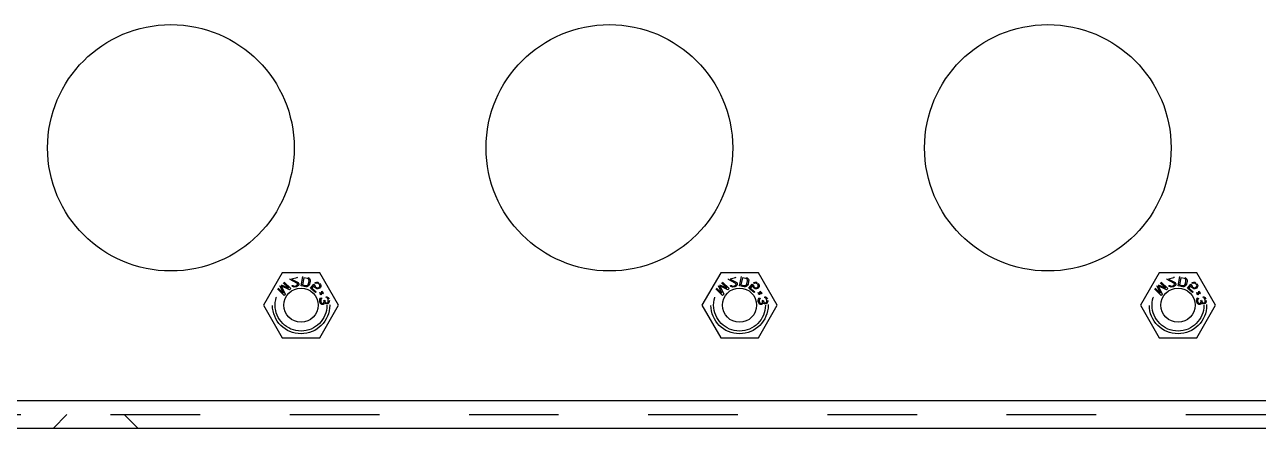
# Model space of a CAD drawing. Header units: millimetres. Extents: x 1262 to 3787, y 0 to 841.
# Drawn here: x 3552.1 to 3642.1, y 323.7 to 353.2 of the extents above; entities that cross this region are included whole.
import ezdxf

# ---------------------------------------------------------------- set-up
doc = ezdxf.new("R2010")
doc.units = ezdxf.units.MM
doc.header["$LTSCALE"] = 65.395
doc.linetypes.add('HIDDEN', pattern=[0.2, 0.1, -0.1])
doc.layers.get('0').update_dxf_attribs({"linetype": 'CONTINUOUS'})
doc.layers.add('02___PRT_ALL_AXES', color=7, linetype='CONTINUOUS')
doc.layers.add('DEFAULT_2', color=8, linetype='HIDDEN')

msp = doc.modelspace()

# ---------------------------------------------------------------- linework, layer by layer
at = {"color": 7, "linetype": 'Continuous'}
for p, q in [((3570.892, 335.079), (3569.521, 332.704)), ((3573.635, 335.079), (3570.892, 335.079)), ((3575.006, 332.704), (3573.635, 335.079)), ((3602.892, 335.079), (3601.521, 332.704)), ((3605.635, 335.079), (3602.892, 335.079)), ((3607.006, 332.704), (3605.635, 335.079)), ((3634.892, 335.079), (3633.521, 332.704)), ((3637.635, 335.079), (3634.892, 335.079)), ((3639.006, 332.704), (3637.635, 335.079)), ((3569.521, 332.704), (3570.892, 330.329)), ((3573.635, 330.329), (3575.006, 332.704)), ((3601.521, 332.704), (3602.892, 330.329)), ((3605.635, 330.329), (3607.006, 332.704)), ((3633.521, 332.704), (3634.892, 330.329)), ((3637.635, 330.329), (3639.006, 332.704)), ((3570.892, 330.329), (3573.635, 330.329)), ((3602.892, 330.329), (3605.635, 330.329)), ((3634.892, 330.329), (3637.635, 330.329))]:
    msp.add_line(p, q, dxfattribs=at)
at = {"color": 3, "linetype": 'Continuous'}
for p, q in [((3707.263, 325.704), (3506.047, 325.704)), ((3708.263, 323.704), (3296.263, 323.704))]:
    msp.add_line(p, q, dxfattribs=at)
at = {"layer": '02___PRT_ALL_AXES', "color": 3, "linetype": 'Continuous'}
for centre, radius in [((3562.763, 344.204), 9), ((3594.763, 344.204), 9), ((3626.763, 344.204), 9), ((3572.263, 332.704), 1.25), ((3604.263, 332.704), 1.25), ((3636.263, 332.704), 1.25)]:
    msp.add_circle(centre, radius, dxfattribs=at)
at = {"layer": 'DEFAULT_2', "color": 8, "linetype": 'HIDDEN'}
for p, q in [((3570.976, 333.587), (3570.723, 334.117)), ((3570.805, 334.201), (3571.342, 333.964)), ((3571.418, 333.829), (3570.817, 334.107)), ((3570.817, 334.107), (3571.114, 333.515)), ((3571.342, 333.964), (3570.958, 334.336)), ((3571.029, 334.39), (3571.51, 333.923)), ((3571.462, 334.572), (3571.446, 334.627)), ((3571.956, 334.324), (3571.462, 334.572)), ((3571.967, 334.714), (3571.574, 334.603)), ((3571.574, 334.603), (3572.014, 334.387)), ((3571.602, 334.131), (3571.672, 334.151)), ((3571.632, 334.078), (3571.602, 334.131)), ((3571.704, 334.036), (3571.632, 334.078)), ((3571.672, 334.151), (3571.712, 334.116)), ((3571.769, 334.024), (3571.704, 334.036)), ((3571.712, 334.116), (3571.762, 334.099)), ((3571.762, 334.099), (3571.837, 334.105)), ((3571.871, 334.037), (3571.769, 334.024)), ((3571.837, 334.105), (3571.893, 334.121)), ((3571.927, 334.053), (3571.871, 334.037)), ((3571.893, 334.121), (3571.959, 334.155)), ((3572.007, 334.091), (3571.927, 334.053)), ((3571.951, 334.77), (3571.967, 334.714)), ((3572.001, 334.275), (3571.956, 334.324)), ((3571.959, 334.155), (3571.993, 334.195)), ((3571.993, 334.195), (3572.009, 334.246)), ((3572.009, 334.246), (3572.001, 334.275)), ((3572.055, 334.136), (3572.007, 334.091)), ((3572.014, 334.387), (3572.055, 334.352)), ((3572.055, 334.352), (3572.085, 334.299)), ((3572.095, 334.209), (3572.055, 334.136)), ((3572.085, 334.299), (3572.093, 334.27)), ((3572.093, 334.27), (3572.095, 334.209)), ((3572.263, 334.124), (3572.403, 334.789)), ((3572.606, 334.052), (3572.263, 334.124)), ((3572.475, 334.703), (3572.367, 334.193)), ((3572.367, 334.193), (3572.624, 334.139)), ((3572.731, 334.65), (3572.475, 334.703)), ((3572.68, 334.052), (3572.606, 334.052)), ((3572.624, 334.139), (3572.684, 334.142)), ((3572.744, 334.069), (3572.68, 334.052)), ((3572.684, 334.142), (3572.733, 334.162)), ((3572.785, 334.623), (3572.731, 334.65)), ((3572.733, 334.162), (3572.771, 334.2)), ((3572.813, 334.115), (3572.744, 334.069)), ((3572.754, 334.735), (3572.818, 334.707)), ((3572.771, 334.2), (3572.798, 334.255)), ((3572.822, 334.585), (3572.785, 334.623)), ((3572.798, 334.255), (3572.844, 334.474)), ((3572.854, 334.167), (3572.813, 334.115)), ((3572.818, 334.707), (3572.869, 334.666)), ((3572.842, 334.535), (3572.822, 334.585)), ((3572.844, 334.474), (3572.842, 334.535)), ((3572.883, 334.237), (3572.854, 334.167)), ((3572.869, 334.666), (3572.914, 334.596)), ((3572.929, 334.456), (3572.883, 334.237)), ((3572.914, 334.596), (3572.93, 334.532)), ((3572.93, 334.532), (3572.929, 334.456)), ((3572.945, 333.943), (3573.191, 334.242)), ((3573.2, 334.138), (3573.049, 333.954)), ((3573.191, 334.242), (3573.27, 334.177)), ((3573.228, 334.057), (3573.2, 334.138)), ((3573.275, 333.999), (3573.228, 334.057)), ((3573.27, 334.177), (3573.287, 334.105)), ((3573.277, 334.345), (3573.337, 334.373)), ((3573.344, 334.29), (3573.277, 334.345)), ((3573.287, 334.105), (3573.322, 334.057)), ((3573.322, 334.057), (3573.39, 334.001)), ((3573.337, 334.373), (3573.409, 334.391)), ((3573.405, 334.317), (3573.344, 334.29)), ((3573.457, 334.312), (3573.405, 334.317)), ((3573.409, 334.391), (3573.493, 334.379)), ((3573.512, 334.287), (3573.457, 334.312)), ((3573.493, 334.379), (3573.557, 334.345)), ((3573.579, 334.231), (3573.512, 334.287)), ((3573.615, 334.182), (3573.579, 334.231)), ((3573.588, 334.012), (3573.607, 334.035)), ((3573.607, 334.035), (3573.624, 334.078)), ((3573.63, 334.131), (3573.615, 334.182)), ((3573.624, 334.078), (3573.63, 334.131)), ((3573.628, 334.286), (3573.673, 334.23)), ((3573.697, 334.076), (3573.672, 334)), ((3573.673, 334.23), (3573.701, 334.15)), ((3573.701, 334.15), (3573.697, 334.076)), ((3602.976, 333.587), (3602.723, 334.117)), ((3602.805, 334.201), (3603.342, 333.964)), ((3603.418, 333.829), (3602.817, 334.107)), ((3602.817, 334.107), (3603.114, 333.515)), ((3603.342, 333.964), (3602.958, 334.336)), ((3603.029, 334.39), (3603.51, 333.923)), ((3603.462, 334.572), (3603.446, 334.627)), ((3603.956, 334.324), (3603.462, 334.572)), ((3603.967, 334.714), (3603.574, 334.603)), ((3603.574, 334.603), (3604.014, 334.387)), ((3603.602, 334.131), (3603.672, 334.151)), ((3603.632, 334.078), (3603.602, 334.131)), ((3603.704, 334.036), (3603.632, 334.078)), ((3603.672, 334.151), (3603.712, 334.116)), ((3603.769, 334.024), (3603.704, 334.036)), ((3603.712, 334.116), (3603.762, 334.099)), ((3603.762, 334.099), (3603.837, 334.105)), ((3603.871, 334.037), (3603.769, 334.024)), ((3603.837, 334.105), (3603.893, 334.121)), ((3603.927, 334.053), (3603.871, 334.037)), ((3603.893, 334.121), (3603.959, 334.155)), ((3604.007, 334.091), (3603.927, 334.053)), ((3603.951, 334.77), (3603.967, 334.714)), ((3604.001, 334.275), (3603.956, 334.324)), ((3603.959, 334.155), (3603.993, 334.195)), ((3603.993, 334.195), (3604.009, 334.246)), ((3604.009, 334.246), (3604.001, 334.275)), ((3604.055, 334.136), (3604.007, 334.091)), ((3604.014, 334.387), (3604.055, 334.352)), ((3604.055, 334.352), (3604.085, 334.299)), ((3604.095, 334.209), (3604.055, 334.136)), ((3604.085, 334.299), (3604.093, 334.27)), ((3604.093, 334.27), (3604.095, 334.209)), ((3604.263, 334.124), (3604.403, 334.789)), ((3604.606, 334.052), (3604.263, 334.124)), ((3604.475, 334.703), (3604.367, 334.193)), ((3604.367, 334.193), (3604.624, 334.139)), ((3604.731, 334.65), (3604.475, 334.703)), ((3604.68, 334.052), (3604.606, 334.052)), ((3604.624, 334.139), (3604.684, 334.142)), ((3604.744, 334.069), (3604.68, 334.052)), ((3604.684, 334.142), (3604.733, 334.162)), ((3604.785, 334.623), (3604.731, 334.65)), ((3604.733, 334.162), (3604.771, 334.2)), ((3604.813, 334.115), (3604.744, 334.069)), ((3604.754, 334.735), (3604.818, 334.707)), ((3604.771, 334.2), (3604.798, 334.255)), ((3604.822, 334.585), (3604.785, 334.623)), ((3604.798, 334.255), (3604.844, 334.474)), ((3604.854, 334.167), (3604.813, 334.115)), ((3604.818, 334.707), (3604.869, 334.666)), ((3604.842, 334.535), (3604.822, 334.585)), ((3604.844, 334.474), (3604.842, 334.535)), ((3604.883, 334.237), (3604.854, 334.167)), ((3604.869, 334.666), (3604.914, 334.596)), ((3604.929, 334.456), (3604.883, 334.237)), ((3604.914, 334.596), (3604.93, 334.532)), ((3604.93, 334.532), (3604.929, 334.456)), ((3604.945, 333.943), (3605.191, 334.242)), ((3605.2, 334.138), (3605.049, 333.954)), ((3605.191, 334.242), (3605.27, 334.177)), ((3605.228, 334.057), (3605.2, 334.138)), ((3605.275, 333.999), (3605.228, 334.057)), ((3605.27, 334.177), (3605.287, 334.105)), ((3605.277, 334.345), (3605.337, 334.373)), ((3605.344, 334.29), (3605.277, 334.345)), ((3605.287, 334.105), (3605.322, 334.057)), ((3605.322, 334.057), (3605.39, 334.001)), ((3605.337, 334.373), (3605.409, 334.391)), ((3605.405, 334.317), (3605.344, 334.29)), ((3605.457, 334.312), (3605.405, 334.317)), ((3605.409, 334.391), (3605.493, 334.379)), ((3605.512, 334.287), (3605.457, 334.312)), ((3605.493, 334.379), (3605.557, 334.345)), ((3605.579, 334.231), (3605.512, 334.287)), ((3605.615, 334.182), (3605.579, 334.231)), ((3605.588, 334.012), (3605.607, 334.035)), ((3605.607, 334.035), (3605.624, 334.078)), ((3605.63, 334.131), (3605.615, 334.182)), ((3605.624, 334.078), (3605.63, 334.131)), ((3605.628, 334.286), (3605.673, 334.23)), ((3605.697, 334.076), (3605.672, 334)), ((3605.673, 334.23), (3605.701, 334.15)), ((3605.701, 334.15), (3605.697, 334.076)), ((3634.976, 333.587), (3634.723, 334.117)), ((3634.805, 334.201), (3635.342, 333.964)), ((3635.418, 333.829), (3634.817, 334.107)), ((3634.817, 334.107), (3635.114, 333.515)), ((3635.342, 333.964), (3634.958, 334.336)), ((3635.029, 334.39), (3635.51, 333.923)), ((3635.462, 334.572), (3635.446, 334.627)), ((3635.956, 334.324), (3635.462, 334.572)), ((3635.967, 334.714), (3635.574, 334.603)), ((3635.574, 334.603), (3636.014, 334.387)), ((3635.602, 334.131), (3635.672, 334.151)), ((3635.632, 334.078), (3635.602, 334.131)), ((3635.704, 334.036), (3635.632, 334.078)), ((3635.672, 334.151), (3635.712, 334.116)), ((3635.769, 334.024), (3635.704, 334.036)), ((3635.712, 334.116), (3635.762, 334.099)), ((3635.762, 334.099), (3635.837, 334.105)), ((3635.871, 334.037), (3635.769, 334.024)), ((3635.837, 334.105), (3635.893, 334.121)), ((3635.927, 334.053), (3635.871, 334.037)), ((3635.893, 334.121), (3635.959, 334.155)), ((3636.007, 334.091), (3635.927, 334.053)), ((3635.951, 334.77), (3635.967, 334.714)), ((3636.001, 334.275), (3635.956, 334.324)), ((3635.959, 334.155), (3635.993, 334.195)), ((3635.993, 334.195), (3636.009, 334.246)), ((3636.009, 334.246), (3636.001, 334.275)), ((3636.055, 334.136), (3636.007, 334.091)), ((3636.014, 334.387), (3636.055, 334.352)), ((3636.055, 334.352), (3636.085, 334.299)), ((3636.095, 334.209), (3636.055, 334.136)), ((3636.085, 334.299), (3636.093, 334.27)), ((3636.093, 334.27), (3636.095, 334.209)), ((3636.263, 334.124), (3636.403, 334.789)), ((3636.606, 334.052), (3636.263, 334.124)), ((3636.475, 334.703), (3636.367, 334.193)), ((3636.367, 334.193), (3636.624, 334.139)), ((3636.731, 334.65), (3636.475, 334.703)), ((3636.68, 334.052), (3636.606, 334.052)), ((3636.624, 334.139), (3636.684, 334.142)), ((3636.744, 334.069), (3636.68, 334.052)), ((3636.684, 334.142), (3636.733, 334.162)), ((3636.785, 334.623), (3636.731, 334.65)), ((3636.733, 334.162), (3636.771, 334.2)), ((3636.813, 334.115), (3636.744, 334.069)), ((3636.754, 334.735), (3636.818, 334.707)), ((3636.771, 334.2), (3636.798, 334.255)), ((3636.822, 334.585), (3636.785, 334.623)), ((3636.798, 334.255), (3636.844, 334.474)), ((3636.854, 334.167), (3636.813, 334.115)), ((3636.818, 334.707), (3636.869, 334.666)), ((3636.842, 334.535), (3636.822, 334.585)), ((3636.844, 334.474), (3636.842, 334.535)), ((3636.883, 334.237), (3636.854, 334.167)), ((3636.869, 334.666), (3636.914, 334.596)), ((3636.929, 334.456), (3636.883, 334.237)), ((3636.914, 334.596), (3636.93, 334.532)), ((3636.93, 334.532), (3636.929, 334.456)), ((3636.945, 333.943), (3637.191, 334.242)), ((3637.2, 334.138), (3637.049, 333.954)), ((3637.191, 334.242), (3637.27, 334.177)), ((3637.228, 334.057), (3637.2, 334.138)), ((3637.275, 333.999), (3637.228, 334.057)), ((3637.27, 334.177), (3637.287, 334.105)), ((3637.277, 334.345), (3637.337, 334.373)), ((3637.344, 334.29), (3637.277, 334.345)), ((3637.287, 334.105), (3637.322, 334.057)), ((3637.322, 334.057), (3637.39, 334.001)), ((3637.337, 334.373), (3637.409, 334.391)), ((3637.405, 334.317), (3637.344, 334.29)), ((3637.457, 334.312), (3637.405, 334.317)), ((3637.409, 334.391), (3637.493, 334.379)), ((3637.512, 334.287), (3637.457, 334.312)), ((3637.493, 334.379), (3637.557, 334.345)), ((3637.579, 334.231), (3637.512, 334.287)), ((3637.615, 334.182), (3637.579, 334.231)), ((3637.588, 334.012), (3637.607, 334.035)), ((3637.607, 334.035), (3637.624, 334.078)), ((3637.63, 334.131), (3637.615, 334.182)), ((3637.624, 334.078), (3637.63, 334.131)), ((3637.628, 334.286), (3637.673, 334.23)), ((3637.697, 334.076), (3637.672, 334)), ((3637.673, 334.23), (3637.701, 334.15)), ((3637.701, 334.15), (3637.697, 334.076)), ((3571.022, 333.421), (3570.541, 333.888)), ((3570.593, 333.959), (3570.976, 333.587)), ((3571.114, 333.515), (3571.022, 333.421)), ((3571.51, 333.923), (3571.418, 333.829)), ((3573.328, 333.628), (3572.945, 333.943)), ((3573.049, 333.954), (3573.375, 333.685)), ((3573.342, 333.944), (3573.275, 333.999)), ((3573.375, 333.685), (3573.328, 333.628)), ((3573.408, 333.909), (3573.342, 333.944)), ((3573.39, 334.001), (3573.444, 333.975)), ((3573.493, 333.897), (3573.408, 333.909)), ((3573.444, 333.975), (3573.497, 333.971)), ((3573.565, 333.915), (3573.493, 333.897)), ((3573.497, 333.971), (3573.548, 333.986)), ((3573.548, 333.986), (3573.588, 334.012)), ((3573.634, 333.954), (3573.565, 333.915)), ((3573.621, 333.608), (3573.626, 333.628)), ((3573.722, 333.583), (3573.621, 333.608)), ((3573.621, 333.082), (3573.64, 333.145)), ((3573.626, 333.628), (3573.747, 333.598)), ((3573.632, 333.53), (3573.722, 333.583)), ((3573.646, 333.505), (3573.632, 333.53)), ((3573.672, 334), (3573.634, 333.954)), ((3573.64, 333.145), (3573.687, 333.213)), ((3573.736, 333.558), (3573.646, 333.505)), ((3573.687, 333.213), (3573.743, 333.239)), ((3573.718, 333.13), (3573.697, 333.082)), ((3573.709, 333.457), (3573.736, 333.558)), ((3573.729, 333.452), (3573.709, 333.457)), ((3573.757, 333.167), (3573.718, 333.13)), ((3573.762, 333.573), (3573.729, 333.452)), ((3573.743, 333.239), (3573.757, 333.167)), ((3573.747, 333.598), (3573.78, 333.718)), ((3573.884, 333.542), (3573.762, 333.573)), ((3573.801, 333.713), (3573.773, 333.613)), ((3573.773, 333.613), (3573.863, 333.665)), ((3573.78, 333.718), (3573.801, 333.713)), ((3573.878, 333.64), (3573.788, 333.588)), ((3573.788, 333.588), (3573.889, 333.562)), ((3573.863, 333.665), (3573.878, 333.64)), ((3573.889, 333.562), (3573.884, 333.542)), ((3574.106, 333.323), (3574.153, 333.317)), ((3574.12, 333.251), (3574.106, 333.323)), ((3574.152, 333.243), (3574.12, 333.251)), ((3574.186, 333.22), (3574.152, 333.243)), ((3574.153, 333.317), (3574.202, 333.297)), ((3574.207, 333.194), (3574.186, 333.22)), ((3574.202, 333.297), (3574.239, 333.259)), ((3574.235, 333.125), (3574.207, 333.194)), ((3574.251, 333.039), (3574.235, 333.125)), ((3574.239, 333.259), (3574.28, 333.208)), ((3574.28, 333.208), (3574.304, 333.157)), ((3603.022, 333.421), (3602.541, 333.888)), ((3602.593, 333.959), (3602.976, 333.587)), ((3603.114, 333.515), (3603.022, 333.421)), ((3603.51, 333.923), (3603.418, 333.829)), ((3605.328, 333.628), (3604.945, 333.943)), ((3605.049, 333.954), (3605.375, 333.685)), ((3605.342, 333.944), (3605.275, 333.999)), ((3605.375, 333.685), (3605.328, 333.628)), ((3605.408, 333.909), (3605.342, 333.944)), ((3605.39, 334.001), (3605.444, 333.975)), ((3605.493, 333.897), (3605.408, 333.909)), ((3605.444, 333.975), (3605.497, 333.971)), ((3605.565, 333.915), (3605.493, 333.897)), ((3605.497, 333.971), (3605.548, 333.986)), ((3605.548, 333.986), (3605.588, 334.012)), ((3605.634, 333.954), (3605.565, 333.915)), ((3605.621, 333.608), (3605.626, 333.628)), ((3605.722, 333.583), (3605.621, 333.608)), ((3605.621, 333.082), (3605.64, 333.145)), ((3605.626, 333.628), (3605.747, 333.598)), ((3605.632, 333.53), (3605.722, 333.583)), ((3605.646, 333.505), (3605.632, 333.53)), ((3605.672, 334), (3605.634, 333.954)), ((3605.64, 333.145), (3605.687, 333.213)), ((3605.736, 333.558), (3605.646, 333.505)), ((3605.687, 333.213), (3605.743, 333.239)), ((3605.718, 333.13), (3605.697, 333.082)), ((3605.709, 333.457), (3605.736, 333.558)), ((3605.729, 333.452), (3605.709, 333.457)), ((3605.757, 333.167), (3605.718, 333.13)), ((3605.762, 333.573), (3605.729, 333.452)), ((3605.743, 333.239), (3605.757, 333.167)), ((3605.747, 333.598), (3605.78, 333.718)), ((3605.884, 333.542), (3605.762, 333.573)), ((3605.801, 333.713), (3605.773, 333.613)), ((3605.773, 333.613), (3605.863, 333.665)), ((3605.78, 333.718), (3605.801, 333.713)), ((3605.878, 333.64), (3605.788, 333.588)), ((3605.788, 333.588), (3605.889, 333.562)), ((3605.863, 333.665), (3605.878, 333.64)), ((3605.889, 333.562), (3605.884, 333.542)), ((3606.106, 333.323), (3606.153, 333.317)), ((3606.12, 333.251), (3606.106, 333.323)), ((3606.152, 333.243), (3606.12, 333.251)), ((3606.186, 333.22), (3606.152, 333.243)), ((3606.153, 333.317), (3606.202, 333.297)), ((3606.207, 333.194), (3606.186, 333.22)), ((3606.202, 333.297), (3606.239, 333.259)), ((3606.235, 333.125), (3606.207, 333.194)), ((3606.251, 333.039), (3606.235, 333.125)), ((3606.239, 333.259), (3606.28, 333.208)), ((3606.28, 333.208), (3606.304, 333.157)), ((3635.022, 333.421), (3634.541, 333.888)), ((3634.593, 333.959), (3634.976, 333.587)), ((3635.114, 333.515), (3635.022, 333.421)), ((3635.51, 333.923), (3635.418, 333.829)), ((3637.328, 333.628), (3636.945, 333.943)), ((3637.049, 333.954), (3637.375, 333.685)), ((3637.342, 333.944), (3637.275, 333.999)), ((3637.375, 333.685), (3637.328, 333.628)), ((3637.408, 333.909), (3637.342, 333.944)), ((3637.39, 334.001), (3637.444, 333.975)), ((3637.493, 333.897), (3637.408, 333.909)), ((3637.444, 333.975), (3637.497, 333.971)), ((3637.565, 333.915), (3637.493, 333.897)), ((3637.497, 333.971), (3637.548, 333.986)), ((3637.548, 333.986), (3637.588, 334.012)), ((3637.634, 333.954), (3637.565, 333.915)), ((3637.621, 333.608), (3637.626, 333.628)), ((3637.722, 333.583), (3637.621, 333.608)), ((3637.621, 333.082), (3637.64, 333.145)), ((3637.626, 333.628), (3637.747, 333.598)), ((3637.632, 333.53), (3637.722, 333.583)), ((3637.646, 333.505), (3637.632, 333.53)), ((3637.672, 334), (3637.634, 333.954)), ((3637.64, 333.145), (3637.687, 333.213)), ((3637.736, 333.558), (3637.646, 333.505)), ((3637.687, 333.213), (3637.743, 333.239)), ((3637.718, 333.13), (3637.697, 333.082)), ((3637.709, 333.457), (3637.736, 333.558)), ((3637.729, 333.452), (3637.709, 333.457)), ((3637.757, 333.167), (3637.718, 333.13)), ((3637.762, 333.573), (3637.729, 333.452)), ((3637.743, 333.239), (3637.757, 333.167)), ((3637.747, 333.598), (3637.78, 333.718)), ((3637.884, 333.542), (3637.762, 333.573)), ((3637.801, 333.713), (3637.773, 333.613)), ((3637.773, 333.613), (3637.863, 333.665)), ((3637.78, 333.718), (3637.801, 333.713)), ((3637.878, 333.64), (3637.788, 333.588)), ((3637.788, 333.588), (3637.889, 333.562)), ((3637.863, 333.665), (3637.878, 333.64)), ((3637.889, 333.562), (3637.884, 333.542)), ((3638.106, 333.323), (3638.153, 333.317)), ((3638.12, 333.251), (3638.106, 333.323)), ((3638.152, 333.243), (3638.12, 333.251)), ((3638.186, 333.22), (3638.152, 333.243)), ((3638.153, 333.317), (3638.202, 333.297)), ((3638.207, 333.194), (3638.186, 333.22)), ((3638.202, 333.297), (3638.239, 333.259)), ((3638.235, 333.125), (3638.207, 333.194)), ((3638.251, 333.039), (3638.235, 333.125)), ((3638.239, 333.259), (3638.28, 333.208)), ((3638.28, 333.208), (3638.304, 333.157)), ((3573.626, 332.979), (3573.621, 333.082)), ((3573.631, 332.95), (3573.626, 332.979)), ((3573.665, 332.853), (3573.631, 332.95)), ((3573.705, 332.801), (3573.665, 332.853)), ((3573.697, 333.082), (3573.696, 333.007)), ((3573.696, 333.007), (3573.707, 332.95)), ((3573.775, 332.755), (3573.705, 332.801)), ((3573.707, 332.95), (3573.736, 332.881)), ((3573.736, 332.881), (3573.773, 332.844)), ((3573.773, 332.844), (3573.822, 332.823)), ((3573.836, 332.752), (3573.775, 332.755)), ((3573.822, 332.823), (3573.852, 332.829)), ((3573.865, 332.757), (3573.836, 332.752)), ((3573.852, 332.829), (3573.905, 332.869)), ((3573.921, 332.783), (3573.865, 332.757)), ((3573.905, 332.869), (3573.928, 332.903)), ((3573.96, 332.82), (3573.921, 332.783)), ((3573.928, 332.903), (3573.941, 332.995)), ((3573.93, 333.052), (3573.989, 333.063)), ((3573.941, 332.995), (3573.93, 333.052)), ((3573.992, 332.886), (3573.96, 332.82)), ((3573.989, 333.063), (3574, 333.006)), ((3574.035, 332.82), (3573.992, 332.886)), ((3574, 333.006), (3574.031, 332.923)), ((3574.031, 332.923), (3574.068, 332.885)), ((3574.085, 332.799), (3574.035, 332.82)), ((3574.068, 332.885), (3574.132, 332.868)), ((3574.146, 332.796), (3574.085, 332.799)), ((3574.132, 332.868), (3574.191, 332.879)), ((3574.205, 332.807), (3574.146, 332.796)), ((3574.191, 332.879), (3574.217, 332.899)), ((3574.246, 332.83), (3574.205, 332.807)), ((3574.217, 332.899), (3574.241, 332.933)), ((3574.241, 332.933), (3574.25, 332.965)), ((3574.284, 332.867), (3574.246, 332.83)), ((3574.25, 332.965), (3574.251, 333.039)), ((3574.305, 332.916), (3574.284, 332.867)), ((3574.323, 332.979), (3574.305, 332.916)), ((3574.327, 333.035), (3574.323, 332.979)), ((3605.626, 332.979), (3605.621, 333.082)), ((3605.631, 332.95), (3605.626, 332.979)), ((3605.665, 332.853), (3605.631, 332.95)), ((3605.705, 332.801), (3605.665, 332.853)), ((3605.697, 333.082), (3605.696, 333.007)), ((3605.696, 333.007), (3605.707, 332.95)), ((3605.775, 332.755), (3605.705, 332.801)), ((3605.707, 332.95), (3605.736, 332.881)), ((3605.736, 332.881), (3605.773, 332.844)), ((3605.773, 332.844), (3605.822, 332.823)), ((3605.836, 332.752), (3605.775, 332.755)), ((3605.822, 332.823), (3605.852, 332.829)), ((3605.865, 332.757), (3605.836, 332.752)), ((3605.852, 332.829), (3605.905, 332.869)), ((3605.921, 332.783), (3605.865, 332.757)), ((3605.905, 332.869), (3605.928, 332.903)), ((3605.96, 332.82), (3605.921, 332.783)), ((3605.928, 332.903), (3605.941, 332.995)), ((3605.93, 333.052), (3605.989, 333.063)), ((3605.941, 332.995), (3605.93, 333.052)), ((3605.992, 332.886), (3605.96, 332.82)), ((3605.989, 333.063), (3606, 333.006)), ((3606.035, 332.82), (3605.992, 332.886)), ((3606, 333.006), (3606.031, 332.923)), ((3606.031, 332.923), (3606.068, 332.885)), ((3606.085, 332.799), (3606.035, 332.82)), ((3606.068, 332.885), (3606.132, 332.868)), ((3606.146, 332.796), (3606.085, 332.799)), ((3606.132, 332.868), (3606.191, 332.879)), ((3606.205, 332.807), (3606.146, 332.796)), ((3606.191, 332.879), (3606.217, 332.899)), ((3606.246, 332.83), (3606.205, 332.807)), ((3606.217, 332.899), (3606.241, 332.933)), ((3606.241, 332.933), (3606.25, 332.965)), ((3606.284, 332.867), (3606.246, 332.83)), ((3606.25, 332.965), (3606.251, 333.039)), ((3606.305, 332.916), (3606.284, 332.867)), ((3606.323, 332.979), (3606.305, 332.916)), ((3606.327, 333.035), (3606.323, 332.979)), ((3637.626, 332.979), (3637.621, 333.082)), ((3637.631, 332.95), (3637.626, 332.979)), ((3637.665, 332.853), (3637.631, 332.95)), ((3637.705, 332.801), (3637.665, 332.853)), ((3637.697, 333.082), (3637.696, 333.007)), ((3637.696, 333.007), (3637.707, 332.95)), ((3637.775, 332.755), (3637.705, 332.801)), ((3637.707, 332.95), (3637.736, 332.881)), ((3637.736, 332.881), (3637.773, 332.844)), ((3637.773, 332.844), (3637.822, 332.823)), ((3637.836, 332.752), (3637.775, 332.755)), ((3637.822, 332.823), (3637.852, 332.829)), ((3637.865, 332.757), (3637.836, 332.752)), ((3637.852, 332.829), (3637.905, 332.869)), ((3637.921, 332.783), (3637.865, 332.757)), ((3637.905, 332.869), (3637.928, 332.903)), ((3637.96, 332.82), (3637.921, 332.783)), ((3637.928, 332.903), (3637.941, 332.995)), ((3637.93, 333.052), (3637.989, 333.063)), ((3637.941, 332.995), (3637.93, 333.052)), ((3637.992, 332.886), (3637.96, 332.82)), ((3637.989, 333.063), (3638, 333.006)), ((3638.035, 332.82), (3637.992, 332.886)), ((3638, 333.006), (3638.031, 332.923)), ((3638.031, 332.923), (3638.068, 332.885)), ((3638.085, 332.799), (3638.035, 332.82)), ((3638.068, 332.885), (3638.132, 332.868)), ((3638.146, 332.796), (3638.085, 332.799)), ((3638.132, 332.868), (3638.191, 332.879)), ((3638.205, 332.807), (3638.146, 332.796)), ((3638.191, 332.879), (3638.217, 332.899)), ((3638.246, 332.83), (3638.205, 332.807)), ((3638.217, 332.899), (3638.241, 332.933)), ((3638.241, 332.933), (3638.25, 332.965)), ((3638.284, 332.867), (3638.246, 332.83)), ((3638.25, 332.965), (3638.251, 333.039)), ((3638.305, 332.916), (3638.284, 332.867)), ((3638.323, 332.979), (3638.305, 332.916)), ((3638.327, 333.035), (3638.323, 332.979)), ((3506.047, 324.704), (3708.263, 324.704)), ((3554.163, 323.704), (3555.163, 324.704)), ((3560.363, 323.704), (3559.363, 324.704))]:
    msp.add_line(p, q, dxfattribs=at)
for centre, radius in [((3572.263, 332.704), 2.09), ((3572.263, 332.704), 1.89), ((3604.263, 332.704), 2.09), ((3604.263, 332.704), 1.89), ((3636.263, 332.704), 2.09), ((3636.263, 332.704), 1.89)]:
    msp.add_circle(centre, radius, dxfattribs=at)

doc.saveas('drawing.dxf')
